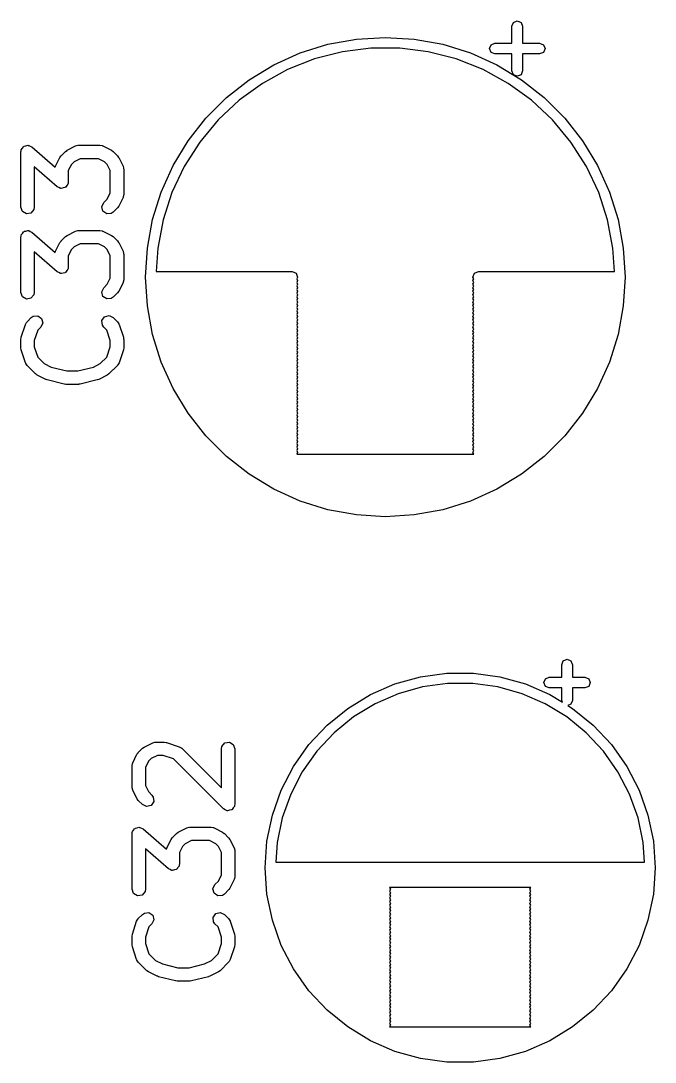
# Model space of a CAD drawing. Extents: x 44 to 148, y -85 to -25.
# Drawn here: x 66.64 to 73.73, y -84.07 to -72.43 of the extents above; entities that cross this region are included whole.
import ezdxf

# ---------------------------------------------------------------- set-up
doc = ezdxf.new("R2010")
doc.units = 0
doc.layers.add('BLACK', color=7, linetype='CONTINUOUS')

msp = doc.modelspace()

# ---------------------------------------------------------------- linework, layer by layer
at = {"layer": 'BLACK', "linetype": 'CONTINUOUS'}
for p, q in [((72.1286, -72.490225), (72.146174, -72.447799)), ((72.1286, -72.680225), (72.1286, -72.490225)), ((72.146174, -72.447799), (72.1886, -72.430225)), ((72.1886, -72.430225), (72.231026, -72.447799)), ((72.231026, -72.447799), (72.2486, -72.490225)), ((72.2486, -72.490225), (72.2486, -72.680225)), ((70.072234, -72.692876), (70.390562, -72.63454)), ((70.390562, -72.63454), (70.7136, -72.615)), ((70.7136, -72.615), (71.036638, -72.63454)), ((71.036638, -72.63454), (71.354966, -72.692876)), ((69.763259, -72.789156), (70.072234, -72.692876)), ((70.232955, -72.775372), (69.920952, -72.855481)), ((70.552538, -72.735), (70.232955, -72.775372)), ((70.874662, -72.735), (70.552538, -72.735)), ((71.194245, -72.775372), (70.874662, -72.735)), ((71.506248, -72.855481), (71.194245, -72.775372)), ((71.354966, -72.692876), (71.663941, -72.789156)), ((71.8786, -72.740225), (71.896174, -72.697799)), ((71.896174, -72.782651), (71.8786, -72.740225)), ((71.896174, -72.697799), (71.9386, -72.680225)), ((71.9386, -72.680225), (72.1286, -72.680225)), ((72.2486, -72.680225), (72.4386, -72.680225)), ((72.4386, -72.680225), (72.481026, -72.697799)), ((72.481026, -72.697799), (72.4986, -72.740225)), ((72.4986, -72.740225), (72.481026, -72.782651)), ((69.468142, -72.921978), (69.763259, -72.789156)), ((69.920952, -72.855481), (69.62145, -72.974063)), ((71.80575, -72.974063), (71.506248, -72.855481)), ((71.663941, -72.789156), (71.959058, -72.921978)), ((71.9386, -72.800225), (71.896174, -72.782651)), ((72.1286, -72.800225), (71.9386, -72.800225)), ((72.1286, -72.990225), (72.1286, -72.800225)), ((72.4386, -72.800225), (72.2486, -72.800225)), ((72.2486, -72.800225), (72.2486, -72.990225)), ((72.481026, -72.782651), (72.4386, -72.800225)), ((69.191186, -73.089403), (69.468142, -72.921978)), ((69.62145, -72.974063), (69.339171, -73.129247)), ((72.088029, -73.129247), (71.80575, -72.974063)), ((71.959058, -72.921978), (72.236014, -73.089403)), ((72.146174, -73.032651), (72.1286, -72.990225)), ((72.2486, -72.990225), (72.231026, -73.032651)), ((68.936431, -73.288991), (69.191186, -73.089403)), ((72.1886, -73.050225), (72.146174, -73.032651)), ((72.231026, -73.032651), (72.1886, -73.050225)), ((72.236014, -73.089403), (72.490769, -73.288991)), ((69.339171, -73.129247), (69.078568, -73.318586)), ((72.348632, -73.318586), (72.088029, -73.129247)), ((68.707591, -73.517831), (68.936431, -73.288991)), ((69.078568, -73.318586), (68.84375, -73.539094)), ((72.58345, -73.539094), (72.348632, -73.318586)), ((72.490769, -73.288991), (72.719609, -73.517831)), ((68.508003, -73.772586), (68.707591, -73.517831)), ((68.84375, -73.539094), (68.638421, -73.787294)), ((72.788779, -73.787294), (72.58345, -73.539094)), ((72.719609, -73.517831), (72.919197, -73.772586)), ((66.696431, -73.828231), (66.715571, -73.821711)), ((66.715571, -73.821711), (66.721149, -73.823873)), ((66.721149, -73.823873), (66.727043, -73.822834)), ((66.727043, -73.822834), (66.744555, -73.832945)), ((67.251906, -73.829613), (67.276872, -73.822187)), ((67.276872, -73.822187), (67.281233, -73.823228)), ((67.281233, -73.823228), (67.285447, -73.821695)), ((67.285447, -73.821695), (67.523542, -73.821695)), ((67.523542, -73.821695), (67.549194, -73.826218)), ((67.549194, -73.826218), (67.552629, -73.8291)), ((68.340578, -74.049542), (68.508003, -73.772586)), ((68.638421, -73.787294), (68.465819, -74.059272)), ((72.961381, -74.059272), (72.788779, -73.787294)), ((72.919197, -73.772586), (73.086622, -74.049542)), ((66.639019, -73.896695), (66.640977, -73.885586)), ((66.639019, -74.515742), (66.639019, -73.896695)), ((66.640444, -73.882145), (66.642053, -73.879486)), ((66.640977, -73.885586), (66.640444, -73.882145)), ((66.642053, -73.879486), (66.643542, -73.871043)), ((66.643542, -73.871043), (66.656538, -73.855554)), ((66.656538, -73.855554), (66.667009, -73.838256)), ((66.667009, -73.838256), (66.672673, -73.836326)), ((66.672673, -73.836326), (66.676519, -73.831743)), ((66.676519, -73.831743), (66.696431, -73.828231)), ((66.744555, -73.832945), (66.763407, -73.840252)), ((66.763407, -73.840252), (67.023396, -74.067742)), ((67.075508, -73.958392), (67.088866, -73.940381)), ((67.088866, -73.940381), (67.089557, -73.9389)), ((67.089557, -73.9389), (67.137176, -73.891281)), ((67.137176, -73.891281), (67.155542, -73.878421)), ((67.155542, -73.878421), (67.156668, -73.877232)), ((67.156668, -73.877232), (67.251906, -73.829613)), ((67.552629, -73.8291), (67.557083, -73.829613)), ((67.557083, -73.829613), (67.652321, -73.877232)), ((67.652321, -73.877232), (67.670329, -73.890588)), ((67.670329, -73.890588), (67.671812, -73.89128)), ((67.671812, -73.89128), (67.719432, -73.938899)), ((67.719432, -73.938899), (67.732294, -73.957267)), ((67.024494, -74.061519), (67.027376, -74.058083)), ((67.027376, -74.058083), (67.027889, -74.05363)), ((67.027889, -74.05363), (67.075508, -73.958392)), ((67.204229, -74.03636), (67.169971, -74.104876)), ((67.234636, -74.005953), (67.204229, -74.03636)), ((67.303152, -73.971695), (67.234636, -74.005953)), ((67.505837, -73.971695), (67.303152, -73.971695)), ((67.574353, -74.005953), (67.505837, -73.971695)), ((67.604761, -74.03636), (67.574353, -74.005953)), ((67.639019, -74.104876), (67.604761, -74.03636)), ((67.732294, -73.957267), (67.733482, -73.958392)), ((67.733482, -73.958392), (67.781101, -74.05363)), ((67.781101, -74.05363), (67.788527, -74.078596)), ((68.207756, -74.344659), (68.340578, -74.049542)), ((68.465819, -74.059272), (68.328666, -74.350738)), ((73.098534, -74.350738), (72.961381, -74.059272)), ((73.086622, -74.049542), (73.219444, -74.344659)), ((67.045583, -74.286471), (66.789019, -74.061977)), ((66.789019, -74.061977), (66.789019, -74.515742)), ((67.023396, -74.067742), (67.024494, -74.061519)), ((67.169971, -74.104876), (67.169971, -74.230028)), ((67.639019, -74.35518), (67.639019, -74.104876)), ((67.788527, -74.078596), (67.787485, -74.082957)), ((67.787485, -74.082957), (67.789019, -74.087171)), ((67.789019, -74.087171), (67.789019, -74.372885)), ((67.064434, -74.293777), (67.045583, -74.286471)), ((67.136316, -74.290396), (67.132471, -74.29498)), ((67.141981, -74.288467), (67.136316, -74.290396)), ((67.152451, -74.271168), (67.141981, -74.288467)), ((67.165448, -74.25568), (67.152451, -74.271168)), ((67.166936, -74.247236), (67.165448, -74.25568)), ((67.168546, -74.244578), (67.166936, -74.247236)), ((67.169971, -74.230028), (67.168012, -74.241136)), ((67.168012, -74.241136), (67.168546, -74.244578)), ((67.081947, -74.303889), (67.064434, -74.293777)), ((67.08784, -74.302849), (67.081947, -74.303889)), ((67.093419, -74.305012), (67.08784, -74.302849)), ((67.112558, -74.298491), (67.093419, -74.305012)), ((67.132471, -74.29498), (67.112558, -74.298491)), ((67.604761, -74.423695), (67.639019, -74.35518)), ((67.781101, -74.406426), (67.733482, -74.501664)), ((67.781613, -74.401972), (67.781101, -74.406426)), ((67.784496, -74.398537), (67.781613, -74.401972)), ((67.789019, -74.372885), (67.784496, -74.398537)), ((68.111476, -74.653634), (68.207756, -74.344659)), ((68.328666, -74.350738), (68.229124, -74.657095)), ((73.198076, -74.657095), (73.098534, -74.350738)), ((73.219444, -74.344659), (73.315724, -74.653634)), ((66.656566, -74.563951), (66.639019, -74.515742)), ((66.789019, -74.515742), (66.784496, -74.541394)), ((67.544066, -74.509205), (67.565748, -74.462708)), ((67.557343, -74.55876), (67.544066, -74.509205)), ((67.565748, -74.462708), (67.604761, -74.423695)), ((67.719432, -74.521157), (67.671812, -74.568776)), ((67.720122, -74.519675), (67.719432, -74.521157)), ((67.733482, -74.501664), (67.720122, -74.519675)), ((66.700995, -74.589603), (66.656566, -74.563951)), ((66.751519, -74.580694), (66.700995, -74.589603)), ((66.784496, -74.541394), (66.751519, -74.580694)), ((67.599368, -74.588186), (67.557343, -74.55876)), ((67.650475, -74.583716), (67.599368, -74.588186)), ((67.671812, -74.568776), (67.650475, -74.583716)), ((68.05314, -74.971962), (68.111476, -74.653634)), ((68.229124, -74.657095), (68.168764, -74.973512)), ((73.258436, -74.973512), (73.198076, -74.657095)), ((73.315724, -74.653634), (73.37406, -74.971962)), ((66.639019, -74.849076), (66.640977, -74.837967)), ((66.639019, -75.468123), (66.639019, -74.849076)), ((66.640444, -74.834526), (66.642053, -74.831867)), ((66.640977, -74.837967), (66.640444, -74.834526)), ((66.642053, -74.831867), (66.643542, -74.823424)), ((66.643542, -74.823424), (66.656538, -74.807935)), ((66.656538, -74.807935), (66.667009, -74.790637)), ((66.667009, -74.790637), (66.672673, -74.788707)), ((66.672673, -74.788707), (66.676519, -74.784124)), ((66.676519, -74.784124), (66.696431, -74.780612)), ((66.696431, -74.780612), (66.715571, -74.774092)), ((66.715571, -74.774092), (66.721149, -74.776254)), ((66.721149, -74.776254), (66.727043, -74.775215)), ((66.727043, -74.775215), (66.744555, -74.785326)), ((66.744555, -74.785326), (66.763407, -74.792633)), ((66.763407, -74.792633), (67.023396, -75.020123)), ((67.089557, -74.891281), (67.137176, -74.843662)), ((67.137176, -74.843662), (67.155542, -74.830802)), ((67.155542, -74.830802), (67.156668, -74.829613)), ((67.156668, -74.829613), (67.251906, -74.781994)), ((67.251906, -74.781994), (67.276872, -74.774568)), ((67.276872, -74.774568), (67.281233, -74.775609)), ((67.281233, -74.775609), (67.285447, -74.774076)), ((67.285447, -74.774076), (67.523542, -74.774076)), ((67.523542, -74.774076), (67.549194, -74.778599)), ((67.549194, -74.778599), (67.552629, -74.781481)), ((67.552629, -74.781481), (67.557083, -74.781994)), ((67.557083, -74.781994), (67.652321, -74.829613)), ((67.652321, -74.829613), (67.670329, -74.842969)), ((67.670329, -74.842969), (67.671812, -74.843661)), ((67.671812, -74.843661), (67.719432, -74.89128)), ((67.027889, -75.006011), (67.075508, -74.910773)), ((67.075508, -74.910773), (67.088866, -74.892762)), ((67.088866, -74.892762), (67.089557, -74.891281)), ((67.204229, -74.988741), (67.169971, -75.057257)), ((67.234636, -74.958334), (67.204229, -74.988741)), ((67.303152, -74.924076), (67.234636, -74.958334)), ((67.505837, -74.924076), (67.303152, -74.924076)), ((67.574353, -74.958334), (67.505837, -74.924076)), ((67.604761, -74.988741), (67.574353, -74.958334)), ((67.639019, -75.057257), (67.604761, -74.988741)), ((67.719432, -74.89128), (67.732294, -74.909648)), ((67.732294, -74.909648), (67.733482, -74.910773)), ((67.733482, -74.910773), (67.781101, -75.006011)), ((68.0336, -75.295), (68.05314, -74.971962)), ((68.168764, -74.973512), (68.152313, -75.235)), ((73.274887, -75.235), (73.258436, -74.973512)), ((73.37406, -74.971962), (73.3936, -75.295)), ((67.045583, -75.238852), (66.789019, -75.014358)), ((66.789019, -75.014358), (66.789019, -75.468123)), ((67.023396, -75.020123), (67.024494, -75.0139)), ((67.024494, -75.0139), (67.027376, -75.010464)), ((67.027376, -75.010464), (67.027889, -75.006011)), ((67.169971, -75.057257), (67.169971, -75.182409)), ((67.639019, -75.307561), (67.639019, -75.057257)), ((67.781101, -75.006011), (67.788527, -75.030977)), ((67.788527, -75.030977), (67.787485, -75.035338)), ((67.787485, -75.035338), (67.789019, -75.039552)), ((67.789019, -75.039552), (67.789019, -75.325266)), ((67.152451, -75.223549), (67.141981, -75.240848)), ((67.165448, -75.208061), (67.152451, -75.223549)), ((67.166936, -75.199617), (67.165448, -75.208061)), ((67.168546, -75.196959), (67.166936, -75.199617)), ((67.169971, -75.182409), (67.168012, -75.193517)), ((67.168012, -75.193517), (67.168546, -75.196959)), ((67.064434, -75.246158), (67.045583, -75.238852)), ((67.081947, -75.25627), (67.064434, -75.246158)), ((67.08784, -75.25523), (67.081947, -75.25627)), ((67.093419, -75.257393), (67.08784, -75.25523)), ((67.112558, -75.250872), (67.093419, -75.257393)), ((67.132471, -75.247361), (67.112558, -75.250872)), ((67.136316, -75.242777), (67.132471, -75.247361)), ((67.141981, -75.240848), (67.136316, -75.242777)), ((67.604761, -75.376076), (67.639019, -75.307561)), ((67.789019, -75.325266), (67.784496, -75.350918)), ((68.05314, -75.618038), (68.0336, -75.295)), ((68.152313, -75.235), (69.6736, -75.235)), ((69.6736, -75.235), (69.716026, -75.252574)), ((69.716026, -75.252574), (69.7336, -75.295)), ((69.7336, -75.295), (69.725315, -75.315)), ((69.725315, -75.315), (69.7336, -75.335)), ((69.7336, -75.335), (69.725315, -75.355)), ((71.6936, -75.295), (71.711174, -75.252574)), ((71.701884, -75.315), (71.6936, -75.295)), ((71.6936, -75.335), (71.701884, -75.315)), ((71.701884, -75.355), (71.6936, -75.335)), ((71.711174, -75.252574), (71.7536, -75.235)), ((71.7536, -75.235), (73.274887, -75.235)), ((73.3936, -75.295), (73.37406, -75.618038)), ((67.544066, -75.461586), (67.565748, -75.415089)), ((67.565748, -75.415089), (67.604761, -75.376076)), ((67.733482, -75.454045), (67.720122, -75.472056)), ((67.781101, -75.358807), (67.733482, -75.454045)), ((67.781613, -75.354353), (67.781101, -75.358807)), ((67.784496, -75.350918), (67.781613, -75.354353)), ((69.725315, -75.355), (69.7336, -75.375)), ((69.7336, -75.375), (69.725315, -75.395)), ((69.725315, -75.395), (69.7336, -75.415)), ((69.7336, -75.415), (69.725315, -75.435)), ((69.725315, -75.435), (69.7336, -75.455)), ((69.7336, -75.455), (69.725315, -75.475)), ((71.6936, -75.375), (71.701884, -75.355)), ((71.701884, -75.395), (71.6936, -75.375)), ((71.6936, -75.415), (71.701884, -75.395)), ((71.701884, -75.435), (71.6936, -75.415)), ((71.6936, -75.455), (71.701884, -75.435)), ((71.701884, -75.475), (71.6936, -75.455)), ((66.656566, -75.516332), (66.639019, -75.468123)), ((66.700995, -75.541984), (66.656566, -75.516332)), ((66.751519, -75.533075), (66.700995, -75.541984)), ((66.784496, -75.493775), (66.751519, -75.533075)), ((66.789019, -75.468123), (66.784496, -75.493775)), ((67.557343, -75.511141), (67.544066, -75.461586)), ((67.599368, -75.540567), (67.557343, -75.511141)), ((67.650475, -75.536097), (67.599368, -75.540567)), ((67.671812, -75.521157), (67.650475, -75.536097)), ((67.719432, -75.473538), (67.671812, -75.521157)), ((67.720122, -75.472056), (67.719432, -75.473538)), ((69.725315, -75.475), (69.7336, -75.495)), ((69.7336, -75.495), (69.725315, -75.515)), ((69.725315, -75.515), (69.7336, -75.535)), ((69.7336, -75.535), (69.725315, -75.555)), ((69.725315, -75.555), (69.7336, -75.575)), ((71.6936, -75.495), (71.701884, -75.475)), ((71.701884, -75.515), (71.6936, -75.495)), ((71.6936, -75.535), (71.701884, -75.515)), ((71.701884, -75.555), (71.6936, -75.535)), ((71.6936, -75.575), (71.701884, -75.555)), ((68.111476, -75.936366), (68.05314, -75.618038)), ((69.7336, -75.575), (69.725315, -75.595)), ((69.725315, -75.595), (69.7336, -75.615)), ((69.7336, -75.615), (69.725315, -75.635)), ((69.725315, -75.635), (69.7336, -75.655)), ((69.7336, -75.655), (69.725315, -75.675)), ((69.725315, -75.675), (69.7336, -75.695)), ((71.701884, -75.595), (71.6936, -75.575)), ((71.6936, -75.615), (71.701884, -75.595)), ((71.701884, -75.635), (71.6936, -75.615)), ((71.6936, -75.655), (71.701884, -75.635)), ((71.701884, -75.675), (71.6936, -75.655)), ((71.6936, -75.695), (71.701884, -75.675)), ((73.37406, -75.618038), (73.315724, -75.936366)), ((66.690487, -75.825359), (66.702889, -75.802454)), ((66.702889, -75.802454), (66.70671, -75.800106)), ((66.70671, -75.800106), (66.708605, -75.796043)), ((66.708605, -75.796043), (66.756224, -75.748424)), ((66.756224, -75.748424), (66.777561, -75.733484)), ((66.777561, -75.733484), (66.828668, -75.729013)), ((66.828668, -75.729013), (66.870694, -75.758439)), ((66.870694, -75.758439), (66.883971, -75.807994)), ((67.546335, -75.782046), (67.575761, -75.74002)), ((67.550807, -75.833154), (67.546335, -75.782046)), ((67.575761, -75.74002), (67.625316, -75.726743)), ((67.625316, -75.726743), (67.671812, -75.748423)), ((67.671812, -75.748423), (67.719432, -75.796042)), ((67.719432, -75.796042), (67.734373, -75.817379)), ((69.7336, -75.695), (69.725315, -75.715)), ((69.725315, -75.715), (69.7336, -75.735)), ((69.7336, -75.735), (69.725315, -75.755)), ((69.725315, -75.755), (69.7336, -75.775)), ((69.7336, -75.775), (69.725315, -75.795)), ((69.725315, -75.795), (69.7336, -75.815)), ((71.701884, -75.715), (71.6936, -75.695)), ((71.6936, -75.735), (71.701884, -75.715)), ((71.701884, -75.755), (71.6936, -75.735)), ((71.6936, -75.775), (71.701884, -75.755)), ((71.701884, -75.795), (71.6936, -75.775)), ((71.6936, -75.815), (71.701884, -75.795)), ((66.642868, -75.968216), (66.690487, -75.825359)), ((66.82719, -75.889589), (66.789019, -76.004103)), ((66.86229, -75.85449), (66.82719, -75.889589)), ((66.883971, -75.807994), (66.86229, -75.85449)), ((67.565748, -75.854491), (67.550807, -75.833154)), ((67.600848, -75.88959), (67.565748, -75.854491)), ((67.639019, -76.004103), (67.600848, -75.88959)), ((67.734373, -75.817379), (67.734763, -75.821847)), ((67.734763, -75.821847), (67.737551, -75.825359)), ((67.737551, -75.825359), (67.78517, -75.968215)), ((69.7336, -75.815), (69.725315, -75.835)), ((69.725315, -75.835), (69.7336, -75.855)), ((69.7336, -75.855), (69.725315, -75.875)), ((69.725315, -75.875), (69.7336, -75.895)), ((69.7336, -75.895), (69.725315, -75.915)), ((69.725315, -75.915), (69.7336, -75.935)), ((71.701884, -75.835), (71.6936, -75.815)), ((71.6936, -75.855), (71.701884, -75.835)), ((71.701884, -75.875), (71.6936, -75.855)), ((71.6936, -75.895), (71.701884, -75.875)), ((71.701884, -75.915), (71.6936, -75.895)), ((71.6936, -75.935), (71.701884, -75.915)), ((66.639019, -75.991933), (66.642912, -75.96985)), ((66.639019, -76.087171), (66.639019, -75.991933)), ((66.642912, -75.96985), (66.642868, -75.968216)), ((66.789019, -76.004103), (66.789019, -76.075)), ((67.639019, -76.075001), (67.639019, -76.004103)), ((67.78517, -75.968215), (67.788459, -75.990395)), ((67.788459, -75.990395), (67.789019, -75.991933)), ((67.789019, -75.991933), (67.789019, -76.087171)), ((68.207756, -76.245341), (68.111476, -75.936366)), ((69.7336, -75.975), (69.725108, -75.9955)), ((69.725108, -75.9955), (69.7336, -76.016)), ((69.7336, -75.935), (69.725315, -75.955)), ((69.725315, -75.955), (69.7336, -75.975)), ((69.7336, -76.016), (69.725315, -76.036)), ((69.725315, -76.036), (69.7336, -76.056)), ((71.701884, -75.955), (71.6936, -75.935)), ((71.6936, -75.975), (71.701884, -75.955)), ((71.702091, -75.9955), (71.6936, -75.975)), ((71.6936, -76.016), (71.702091, -75.9955)), ((71.701884, -76.036), (71.6936, -76.016)), ((71.6936, -76.056), (71.701884, -76.036)), ((73.315724, -75.936366), (73.219444, -76.245341)), ((66.639579, -76.088709), (66.639019, -76.087171)), ((66.642868, -76.110888), (66.639579, -76.088709)), ((66.690487, -76.253745), (66.642868, -76.110888)), ((66.789019, -76.075), (66.82719, -76.189514)), ((67.600848, -76.189513), (67.639019, -76.075001)), ((67.78517, -76.110889), (67.737551, -76.253745)), ((67.789019, -76.087171), (67.785125, -76.109253)), ((67.785125, -76.109253), (67.78517, -76.110889)), ((69.7336, -76.056), (69.725315, -76.076)), ((69.725315, -76.076), (69.7336, -76.096)), ((69.7336, -76.096), (69.725315, -76.116)), ((69.725315, -76.116), (69.7336, -76.136)), ((69.7336, -76.136), (69.725315, -76.156)), ((69.725315, -76.156), (69.7336, -76.176)), ((71.701884, -76.076), (71.6936, -76.056)), ((71.6936, -76.096), (71.701884, -76.076)), ((71.701884, -76.116), (71.6936, -76.096)), ((71.6936, -76.136), (71.701884, -76.116)), ((71.701884, -76.156), (71.6936, -76.136)), ((71.6936, -76.176), (71.701884, -76.156)), ((66.693274, -76.257257), (66.690487, -76.253745)), ((66.693665, -76.261724), (66.693274, -76.257257)), ((66.708605, -76.283061), (66.693665, -76.261724)), ((66.82719, -76.189514), (66.901303, -76.263627)), ((66.901303, -76.263627), (66.97829, -76.30212)), ((67.449747, -76.30212), (67.526734, -76.263626)), ((67.526734, -76.263626), (67.600848, -76.189513)), ((67.737551, -76.253745), (67.725148, -76.27665)), ((68.340578, -76.540458), (68.207756, -76.245341)), ((69.7336, -76.176), (69.725315, -76.196)), ((69.725315, -76.196), (69.7336, -76.216)), ((69.7336, -76.216), (69.725315, -76.236)), ((69.725315, -76.236), (69.7336, -76.256)), ((69.7336, -76.256), (69.725315, -76.276)), ((71.701884, -76.196), (71.6936, -76.176)), ((71.6936, -76.216), (71.701884, -76.196)), ((71.701884, -76.236), (71.6936, -76.216)), ((71.6936, -76.256), (71.701884, -76.236)), ((71.701884, -76.276), (71.6936, -76.256)), ((73.219444, -76.245341), (73.086622, -76.540458)), ((66.803843, -76.378299), (66.708605, -76.283061)), ((66.805324, -76.378989), (66.803843, -76.378299)), ((66.823335, -76.392348), (66.805324, -76.378989)), ((66.97829, -76.30212), (67.151824, -76.345504)), ((67.151824, -76.345504), (67.276213, -76.345504)), ((67.276213, -76.345504), (67.449747, -76.30212)), ((67.624194, -76.378299), (67.605825, -76.391161)), ((67.719433, -76.283061), (67.624194, -76.378299)), ((67.721328, -76.278996), (67.719433, -76.283061)), ((67.725148, -76.27665), (67.721328, -76.278996)), ((69.725315, -76.276), (69.7336, -76.296)), ((69.7336, -76.296), (69.725315, -76.316)), ((69.725315, -76.316), (69.7336, -76.336)), ((69.7336, -76.336), (69.725315, -76.356)), ((69.725315, -76.356), (69.7336, -76.376)), ((69.7336, -76.376), (69.725315, -76.396)), ((71.6936, -76.296), (71.701884, -76.276)), ((71.701884, -76.316), (71.6936, -76.296)), ((71.6936, -76.336), (71.701884, -76.316)), ((71.701884, -76.356), (71.6936, -76.336)), ((71.6936, -76.376), (71.701884, -76.356)), ((71.701884, -76.396), (71.6936, -76.376)), ((66.918573, -76.439967), (66.823335, -76.392348)), ((66.922101, -76.440373), (66.918573, -76.439967)), ((66.933924, -76.445646), (66.922101, -76.440373)), ((67.1244, -76.493265), (66.933924, -76.445646)), ((67.127848, -76.492904), (67.1244, -76.493265)), ((67.14259, -76.495504), (67.127848, -76.492904)), ((67.285447, -76.495504), (67.14259, -76.495504)), ((67.288704, -76.494318), (67.285447, -76.495504)), ((67.303637, -76.493265), (67.288704, -76.494318)), ((67.494113, -76.445646), (67.303637, -76.493265)), ((67.497057, -76.443657), (67.494113, -76.445646)), ((67.509464, -76.439967), (67.497057, -76.443657)), ((67.604702, -76.392348), (67.509464, -76.439967)), ((67.605825, -76.391161), (67.604702, -76.392348)), ((69.725315, -76.396), (69.7336, -76.416)), ((69.7336, -76.416), (69.725315, -76.436)), ((69.725315, -76.436), (69.7336, -76.456)), ((69.7336, -76.456), (69.725315, -76.476)), ((69.725315, -76.476), (69.7336, -76.496)), ((69.7336, -76.496), (69.725315, -76.516)), ((71.6936, -76.416), (71.701884, -76.396)), ((71.701884, -76.436), (71.6936, -76.416)), ((71.6936, -76.456), (71.701884, -76.436)), ((71.701884, -76.476), (71.6936, -76.456)), ((71.6936, -76.496), (71.701884, -76.476)), ((71.701884, -76.516), (71.6936, -76.496)), ((68.508003, -76.817414), (68.340578, -76.540458)), ((69.725315, -76.516), (69.7336, -76.536)), ((69.7336, -76.536), (69.725315, -76.556)), ((69.725315, -76.556), (69.7336, -76.576)), ((69.7336, -76.576), (69.725315, -76.596)), ((69.725315, -76.596), (69.7336, -76.616)), ((69.7336, -76.616), (69.725315, -76.636)), ((71.6936, -76.536), (71.701884, -76.516)), ((71.701884, -76.556), (71.6936, -76.536)), ((71.6936, -76.576), (71.701884, -76.556)), ((71.701884, -76.596), (71.6936, -76.576)), ((71.6936, -76.616), (71.701884, -76.596)), ((71.701884, -76.636), (71.6936, -76.616)), ((73.086622, -76.540458), (72.919197, -76.817414)), ((69.725315, -76.636), (69.7336, -76.656)), ((69.7336, -76.656), (69.725315, -76.676)), ((69.725315, -76.676), (69.7336, -76.696)), ((69.7336, -76.696), (69.725315, -76.716)), ((69.725315, -76.716), (69.7336, -76.736)), ((69.7336, -76.736), (69.725315, -76.756)), ((71.6936, -76.656), (71.701884, -76.636)), ((71.701884, -76.676), (71.6936, -76.656)), ((71.6936, -76.696), (71.701884, -76.676)), ((71.701884, -76.716), (71.6936, -76.696)), ((71.6936, -76.736), (71.701884, -76.716)), ((71.701884, -76.756), (71.6936, -76.736)), ((68.707591, -77.072169), (68.508003, -76.817414)), ((69.725315, -76.756), (69.7336, -76.776)), ((69.7336, -76.776), (69.725315, -76.796)), ((69.725315, -76.796), (69.7336, -76.816)), ((69.7336, -76.816), (69.725315, -76.836)), ((69.725315, -76.836), (69.7336, -76.856)), ((71.6936, -76.776), (71.701884, -76.756)), ((71.701884, -76.796), (71.6936, -76.776)), ((71.6936, -76.816), (71.701884, -76.796)), ((71.701884, -76.836), (71.6936, -76.816)), ((71.6936, -76.856), (71.701884, -76.836)), ((72.919197, -76.817414), (72.719609, -77.072169)), ((69.7336, -76.856), (69.725315, -76.876)), ((69.725315, -76.876), (69.7336, -76.896)), ((69.7336, -76.896), (69.725315, -76.916)), ((69.725315, -76.916), (69.7336, -76.936)), ((69.7336, -76.936), (69.725315, -76.956)), ((69.725315, -76.956), (69.7336, -76.976)), ((71.701884, -76.876), (71.6936, -76.856)), ((71.6936, -76.896), (71.701884, -76.876)), ((71.701884, -76.916), (71.6936, -76.896)), ((71.6936, -76.936), (71.701884, -76.916)), ((71.701884, -76.956), (71.6936, -76.936)), ((71.6936, -76.976), (71.701884, -76.956)), ((68.936431, -77.301009), (68.707591, -77.072169)), ((69.7336, -76.976), (69.725315, -76.996)), ((69.725315, -76.996), (69.7336, -77.016)), ((69.7336, -77.016), (69.725315, -77.036)), ((69.725315, -77.036), (69.7336, -77.056)), ((69.7336, -77.056), (69.725315, -77.076)), ((69.725315, -77.076), (69.7336, -77.096)), ((71.701884, -76.996), (71.6936, -76.976)), ((71.6936, -77.016), (71.701884, -76.996)), ((71.701884, -77.036), (71.6936, -77.016)), ((71.6936, -77.056), (71.701884, -77.036)), ((71.701884, -77.076), (71.6936, -77.056)), ((71.6936, -77.096), (71.701884, -77.076)), ((72.719609, -77.072169), (72.490769, -77.301009)), ((69.7336, -77.096), (69.725315, -77.116)), ((69.725315, -77.116), (69.7336, -77.136)), ((69.7336, -77.136), (69.725315, -77.156)), ((69.725315, -77.156), (69.7336, -77.176)), ((69.7336, -77.176), (69.725315, -77.196)), ((69.725315, -77.196), (69.7336, -77.216)), ((71.701884, -77.116), (71.6936, -77.096)), ((71.6936, -77.136), (71.701884, -77.116)), ((71.701884, -77.156), (71.6936, -77.136)), ((71.6936, -77.176), (71.701884, -77.156)), ((71.701884, -77.196), (71.6936, -77.176)), ((71.6936, -77.216), (71.701884, -77.196)), ((69.191186, -77.500597), (68.936431, -77.301009)), ((69.7336, -77.216), (69.725315, -77.236)), ((69.725315, -77.236), (69.7336, -77.256)), ((69.7336, -77.256), (69.725315, -77.276)), ((69.725315, -77.276), (71.701884, -77.276)), ((71.701884, -77.236), (71.6936, -77.216)), ((71.6936, -77.256), (71.701884, -77.236)), ((71.701884, -77.276), (71.6936, -77.256)), ((72.490769, -77.301009), (72.236014, -77.500597)), ((69.468142, -77.668022), (69.191186, -77.500597)), ((72.236014, -77.500597), (71.959058, -77.668022)), ((69.763259, -77.800844), (69.468142, -77.668022)), ((71.959058, -77.668022), (71.663941, -77.800844)), ((70.072234, -77.897124), (69.763259, -77.800844)), ((70.390562, -77.95546), (70.072234, -77.897124)), ((71.354966, -77.897124), (71.036638, -77.95546)), ((71.663941, -77.800844), (71.354966, -77.897124)), ((70.7136, -77.975), (70.390562, -77.95546)), ((71.036638, -77.95546), (70.7136, -77.975)), ((72.685, -79.630199), (72.702574, -79.587773)), ((72.685, -79.770199), (72.685, -79.630199)), ((72.702574, -79.587773), (72.745, -79.570199)), ((72.745, -79.570199), (72.787426, -79.587773)), ((72.787426, -79.587773), (72.805, -79.630199)), ((72.805, -79.630199), (72.805, -79.770199)), ((70.819962, -79.845871), (71.106466, -79.765597)), ((71.106466, -79.765597), (71.401232, -79.725082)), ((71.401232, -79.725082), (71.698768, -79.725082)), ((71.698768, -79.725082), (71.993534, -79.765597)), ((71.993534, -79.765597), (72.280038, -79.845871)), ((70.547058, -79.96441), (70.819962, -79.845871)), ((71.129901, -79.878373), (70.858536, -79.954406)), ((71.409092, -79.84), (71.129901, -79.878373)), ((71.690908, -79.84), (71.409092, -79.84)), ((71.970099, -79.878373), (71.690908, -79.84)), ((72.241464, -79.954406), (71.970099, -79.878373)), ((72.280038, -79.845871), (72.552942, -79.96441)), ((72.485, -79.830199), (72.502574, -79.787773)), ((72.502574, -79.872625), (72.485, -79.830199)), ((72.502574, -79.787773), (72.545, -79.770199)), ((72.545, -79.890199), (72.502574, -79.872625)), ((72.545, -79.770199), (72.685, -79.770199)), ((72.805, -79.770199), (72.945, -79.770199)), ((72.945, -79.770199), (72.987426, -79.787773)), ((72.987426, -79.872625), (72.945, -79.890199)), ((72.987426, -79.787773), (73.005, -79.830199)), ((73.005, -79.830199), (72.987426, -79.872625)), ((70.292837, -80.119006), (70.547058, -79.96441)), ((70.858536, -79.954406), (70.600051, -80.066682)), ((72.499949, -80.066682), (72.241464, -79.954406)), ((72.685, -79.890199), (72.545, -79.890199)), ((72.552942, -79.96441), (72.693038, -80.049604)), ((72.685, -80.030199), (72.685, -79.890199)), ((72.945, -79.890199), (72.805, -79.890199)), ((72.805, -79.890199), (72.805, -80.030199)), ((70.600051, -80.066682), (70.359262, -80.213109)), ((72.740738, -80.213109), (72.499949, -80.066682)), ((72.693038, -80.049604), (72.685, -80.030199)), ((72.787426, -80.072625), (72.753798, -80.086554)), ((72.753798, -80.086554), (72.807163, -80.119006)), ((72.805, -80.030199), (72.787426, -80.072625)), ((70.062034, -80.306778), (70.292837, -80.119006)), ((70.359262, -80.213109), (70.140655, -80.39096)), ((72.959345, -80.39096), (72.740738, -80.213109)), ((72.807163, -80.119006), (73.037966, -80.306778)), ((69.858949, -80.524228), (70.062034, -80.306778)), ((73.037966, -80.306778), (73.241051, -80.524228)), ((70.140655, -80.39096), (69.9483, -80.596921)), ((73.1517, -80.596921), (72.959345, -80.39096)), ((67.951405, -80.61261), (67.999024, -80.564991)), ((67.999024, -80.564991), (68.01739, -80.552131)), ((68.01739, -80.552131), (68.018516, -80.550942)), ((68.018516, -80.550942), (68.113754, -80.503323)), ((68.113754, -80.503323), (68.13872, -80.495897)), ((68.13872, -80.495897), (68.143081, -80.496938)), ((68.143081, -80.496938), (68.147295, -80.495405)), ((68.147295, -80.495405), (68.242533, -80.495405)), ((68.242533, -80.495405), (68.264615, -80.499298)), ((68.264615, -80.499298), (68.26625, -80.499254)), ((68.26625, -80.499254), (68.409107, -80.546873)), ((68.409107, -80.546873), (68.432012, -80.559275)), ((68.432012, -80.559275), (68.434359, -80.563096)), ((68.434359, -80.563096), (68.438423, -80.564991)), ((68.438423, -80.564991), (68.881819, -81.008386)), ((68.881819, -80.570405), (68.886342, -80.544753)), ((68.881819, -81.008386), (68.881819, -80.570405)), ((68.886342, -80.544753), (68.919319, -80.505453)), ((68.919319, -80.505453), (68.969843, -80.496544)), ((68.969843, -80.496544), (69.014272, -80.522196)), ((69.014272, -80.522196), (69.031819, -80.570405)), ((69.031819, -80.570405), (69.031819, -81.189452)), ((69.687366, -80.767307), (69.858949, -80.524228)), ((73.241051, -80.524228), (73.412634, -80.767307)), ((67.889737, -80.72734), (67.937356, -80.632102)), ((67.937356, -80.632102), (67.950714, -80.614091)), ((67.950714, -80.614091), (67.951405, -80.61261)), ((68.096484, -80.679663), (68.066077, -80.71007)), ((68.165, -80.645405), (68.096484, -80.679663)), ((68.230363, -80.645405), (68.165, -80.645405)), ((68.344876, -80.683576), (68.230363, -80.645405)), ((68.903786, -81.242485), (68.344876, -80.683576)), ((69.9483, -80.596921), (69.785783, -80.827156)), ((73.314217, -80.827156), (73.1517, -80.596921)), ((67.881819, -80.760881), (67.886342, -80.735229)), ((67.881819, -80.998976), (67.881819, -80.760881)), ((67.886342, -80.735229), (67.889224, -80.731793)), ((67.889224, -80.731793), (67.889737, -80.72734)), ((68.066077, -80.71007), (68.031819, -80.778586)), ((68.031819, -80.778586), (68.031819, -80.981271)), ((69.550479, -81.031486), (69.687366, -80.767307)), ((73.412634, -80.767307), (73.549521, -81.031486)), ((69.785783, -80.827156), (69.656129, -81.077376)), ((73.443871, -81.077376), (73.314217, -80.827156)), ((67.883352, -81.003189), (67.881819, -80.998976)), ((67.882311, -81.00755), (67.883352, -81.003189)), ((67.889737, -81.032517), (67.882311, -81.00755)), ((67.937356, -81.127755), (67.889737, -81.032517)), ((68.031819, -80.981271), (68.066077, -81.049787)), ((69.45084, -81.311843), (69.550479, -81.031486)), ((73.549521, -81.031486), (73.64916, -81.311843)), ((67.938545, -81.12888), (67.937356, -81.127755)), ((67.951405, -81.147247), (67.938545, -81.12888)), ((67.999024, -81.194866), (67.951405, -81.147247)), ((68.066077, -81.049787), (68.10509, -81.0888)), ((68.124501, -81.161244), (68.095075, -81.20327)), ((68.10509, -81.0888), (68.12003, -81.110137)), ((68.12003, -81.110137), (68.124501, -81.161244)), ((69.656129, -81.077376), (69.561755, -81.34292)), ((73.538245, -81.34292), (73.443871, -81.077376)), ((68.04552, -81.216547), (67.999024, -81.194866)), ((68.095075, -81.20327), (68.04552, -81.216547)), ((68.924239, -81.252022), (68.903786, -81.242485)), ((68.943795, -81.263313), (68.924239, -81.252022)), ((68.947175, -81.262716), (68.943795, -81.263313)), ((68.950283, -81.264166), (68.947175, -81.262716)), ((68.972085, -81.258324), (68.950283, -81.264166)), ((68.994319, -81.254404), (68.972085, -81.258324)), ((68.996523, -81.251776), (68.994319, -81.254404)), ((68.999837, -81.250889), (68.996523, -81.251776)), ((69.012785, -81.232397), (68.999837, -81.250889)), ((69.027296, -81.215104), (69.012785, -81.232397)), ((69.028104, -81.210519), (69.027296, -81.215104)), ((69.029264, -81.208863), (69.028104, -81.210519)), ((69.031819, -81.189452), (69.028976, -81.205574)), ((69.028976, -81.205574), (69.029264, -81.208863)), ((69.390305, -81.603157), (69.45084, -81.311843)), ((69.561755, -81.34292), (69.504418, -81.618841)), ((73.595582, -81.618841), (73.538245, -81.34292)), ((73.64916, -81.311843), (73.709695, -81.603157)), ((67.881819, -81.522786), (67.883777, -81.511677)), ((67.883244, -81.508236), (67.884853, -81.505577)), ((67.883777, -81.511677), (67.883244, -81.508236)), ((67.884853, -81.505577), (67.886342, -81.497134)), ((67.886342, -81.497134), (67.899338, -81.481645)), ((67.899338, -81.481645), (67.909809, -81.464347)), ((67.909809, -81.464347), (67.915473, -81.462417)), ((67.915473, -81.462417), (67.919319, -81.457834)), ((67.919319, -81.457834), (67.939231, -81.454322)), ((67.939231, -81.454322), (67.958371, -81.447802)), ((67.958371, -81.447802), (67.963949, -81.449964)), ((67.963949, -81.449964), (67.969843, -81.448925)), ((67.969843, -81.448925), (67.987355, -81.459036)), ((67.987355, -81.459036), (68.006207, -81.466343)), ((68.006207, -81.466343), (68.266196, -81.693833)), ((68.379976, -81.517372), (68.398342, -81.504512)), ((68.398342, -81.504512), (68.399468, -81.503323)), ((68.399468, -81.503323), (68.494706, -81.455704)), ((68.494706, -81.455704), (68.519672, -81.448278)), ((68.519672, -81.448278), (68.524033, -81.449319)), ((68.524033, -81.449319), (68.528247, -81.447786)), ((68.528247, -81.447786), (68.766342, -81.447786)), ((68.766342, -81.447786), (68.791994, -81.452309)), ((68.791994, -81.452309), (68.795429, -81.455191)), ((68.795429, -81.455191), (68.799883, -81.455704)), ((68.799883, -81.455704), (68.895121, -81.503323)), ((68.895121, -81.503323), (68.913129, -81.516679)), ((67.881819, -82.141833), (67.881819, -81.522786)), ((68.270689, -81.679721), (68.318308, -81.584483)), ((68.318308, -81.584483), (68.331666, -81.566472)), ((68.331666, -81.566472), (68.332357, -81.564991)), ((68.332357, -81.564991), (68.379976, -81.517372)), ((68.545952, -81.597786), (68.477436, -81.632044)), ((68.748637, -81.597786), (68.545952, -81.597786)), ((68.817153, -81.632044), (68.748637, -81.597786)), ((68.913129, -81.516679), (68.914612, -81.517371)), ((68.914612, -81.517371), (68.962232, -81.56499)), ((68.962232, -81.56499), (68.975094, -81.583358)), ((68.975094, -81.583358), (68.976282, -81.584483)), ((68.976282, -81.584483), (69.023901, -81.679721)), ((69.37, -81.9), (69.390305, -81.603157)), ((69.504418, -81.618841), (69.48929, -81.84)), ((73.61071, -81.84), (73.595582, -81.618841)), ((73.709695, -81.603157), (73.73, -81.9)), ((68.288383, -81.912562), (68.031819, -81.688068)), ((68.031819, -81.688068), (68.031819, -82.141833)), ((68.266196, -81.693833), (68.267294, -81.68761)), ((68.267294, -81.68761), (68.270176, -81.684174)), ((68.270176, -81.684174), (68.270689, -81.679721)), ((68.447029, -81.662451), (68.412771, -81.730967)), ((68.412771, -81.730967), (68.412771, -81.856119)), ((68.477436, -81.632044), (68.447029, -81.662451)), ((68.847561, -81.662451), (68.817153, -81.632044)), ((68.881819, -81.730967), (68.847561, -81.662451)), ((68.881819, -81.981271), (68.881819, -81.730967)), ((69.023901, -81.679721), (69.031327, -81.704687)), ((69.031327, -81.704687), (69.030285, -81.709048)), ((69.030285, -81.709048), (69.031819, -81.713262)), ((69.031819, -81.713262), (69.031819, -81.998976)), ((68.412771, -81.856119), (68.410812, -81.867227)), ((69.48929, -81.84), (73.61071, -81.84)), ((68.307234, -81.919868), (68.288383, -81.912562)), ((68.324747, -81.92998), (68.307234, -81.919868)), ((68.33064, -81.92894), (68.324747, -81.92998)), ((68.336219, -81.931103), (68.33064, -81.92894)), ((68.355358, -81.924582), (68.336219, -81.931103)), ((68.375271, -81.921071), (68.355358, -81.924582)), ((68.379116, -81.916487), (68.375271, -81.921071)), ((68.384781, -81.914558), (68.379116, -81.916487)), ((68.395251, -81.897259), (68.384781, -81.914558)), ((68.408248, -81.881771), (68.395251, -81.897259)), ((68.409736, -81.873327), (68.408248, -81.881771)), ((68.411346, -81.870669), (68.409736, -81.873327)), ((68.410812, -81.867227), (68.411346, -81.870669)), ((69.390305, -82.196843), (69.37, -81.9)), ((73.73, -81.9), (73.709695, -82.196843)), ((68.786866, -82.135296), (68.808548, -82.088799)), ((68.808548, -82.088799), (68.847561, -82.049786)), ((68.847561, -82.049786), (68.881819, -81.981271)), ((69.023901, -82.032517), (68.976282, -82.127755)), ((69.024413, -82.028063), (69.023901, -82.032517)), ((69.027296, -82.024628), (69.024413, -82.028063)), ((69.031819, -81.998976), (69.027296, -82.024628)), ((67.899366, -82.190042), (67.881819, -82.141833)), ((67.943795, -82.215694), (67.899366, -82.190042)), ((67.994319, -82.206785), (67.943795, -82.215694)), ((68.027296, -82.167485), (67.994319, -82.206785)), ((68.031819, -82.141833), (68.027296, -82.167485)), ((68.800143, -82.184851), (68.786866, -82.135296)), ((68.842168, -82.214277), (68.800143, -82.184851)), ((68.893275, -82.209807), (68.842168, -82.214277)), ((68.914612, -82.194867), (68.893275, -82.209807)), ((68.962232, -82.147248), (68.914612, -82.194867)), ((68.962922, -82.145766), (68.962232, -82.147248)), ((68.976282, -82.127755), (68.962922, -82.145766)), ((69.45084, -82.488157), (69.390305, -82.196843)), ((70.761715, -82.12), (70.77, -82.14)), ((72.338285, -82.12), (70.761715, -82.12)), ((70.77, -82.14), (70.761715, -82.16)), ((70.761715, -82.16), (70.77, -82.18)), ((70.77, -82.18), (70.761715, -82.2)), ((70.761715, -82.2), (70.77, -82.22)), ((72.33, -82.14), (72.338285, -82.12)), ((72.338284, -82.16), (72.33, -82.14)), ((72.33, -82.18), (72.338284, -82.16)), ((72.338284, -82.2), (72.33, -82.18)), ((72.33, -82.22), (72.338284, -82.2)), ((73.709695, -82.196843), (73.64916, -82.488157)), ((70.77, -82.22), (70.761715, -82.24)), ((70.761715, -82.24), (70.77, -82.26)), ((70.77, -82.26), (70.761715, -82.28)), ((70.761715, -82.28), (70.77, -82.3)), ((70.77, -82.3), (70.761715, -82.32)), ((70.761715, -82.32), (70.77, -82.34)), ((72.338284, -82.24), (72.33, -82.22)), ((72.33, -82.26), (72.338284, -82.24)), ((72.338284, -82.28), (72.33, -82.26)), ((72.33, -82.3), (72.338284, -82.28)), ((72.338284, -82.32), (72.33, -82.3)), ((72.33, -82.34), (72.338284, -82.32)), ((67.951405, -82.469753), (67.999024, -82.422134)), ((67.999024, -82.422134), (68.020361, -82.407194)), ((68.020361, -82.407194), (68.071468, -82.402723)), ((68.071468, -82.402723), (68.113494, -82.432149)), ((68.113494, -82.432149), (68.126771, -82.481704)), ((68.789135, -82.455756), (68.818561, -82.41373)), ((68.818561, -82.41373), (68.868116, -82.400453)), ((68.868116, -82.400453), (68.914612, -82.422133)), ((68.914612, -82.422133), (68.962232, -82.469752)), ((70.77, -82.34), (70.761715, -82.36)), ((70.761715, -82.36), (70.77, -82.38)), ((70.77, -82.38), (70.761715, -82.4)), ((70.761715, -82.4), (70.77, -82.42)), ((70.77, -82.42), (70.761715, -82.44)), ((70.761715, -82.44), (70.77, -82.46)), ((72.338284, -82.36), (72.33, -82.34)), ((72.33, -82.38), (72.338284, -82.36)), ((72.338284, -82.4), (72.33, -82.38)), ((72.33, -82.42), (72.338284, -82.4)), ((72.338284, -82.44), (72.33, -82.42)), ((72.33, -82.46), (72.338284, -82.44)), ((67.885668, -82.641926), (67.933287, -82.499069)), ((67.933287, -82.499069), (67.945689, -82.476164)), ((67.945689, -82.476164), (67.94951, -82.473816)), ((67.94951, -82.473816), (67.951405, -82.469753)), ((68.10509, -82.5282), (68.06999, -82.563299)), ((68.126771, -82.481704), (68.10509, -82.5282)), ((68.793607, -82.506864), (68.789135, -82.455756)), ((68.808548, -82.528201), (68.793607, -82.506864)), ((68.843648, -82.5633), (68.808548, -82.528201)), ((68.962232, -82.469752), (68.977173, -82.491089)), ((68.977173, -82.491089), (68.977563, -82.495557)), ((68.977563, -82.495557), (68.980351, -82.499069)), ((68.980351, -82.499069), (69.02797, -82.641925)), ((69.550479, -82.768514), (69.45084, -82.488157)), ((70.77, -82.46), (70.761715, -82.48)), ((70.761715, -82.48), (70.77, -82.5)), ((70.77, -82.5), (70.761715, -82.52)), ((70.761715, -82.52), (70.77, -82.54)), ((70.77, -82.54), (70.761715, -82.56)), ((70.761715, -82.56), (70.77, -82.58)), ((72.338284, -82.48), (72.33, -82.46)), ((72.33, -82.5), (72.338284, -82.48)), ((72.338284, -82.52), (72.33, -82.5)), ((72.33, -82.54), (72.338284, -82.52)), ((72.338284, -82.56), (72.33, -82.54)), ((72.33, -82.58), (72.338284, -82.56)), ((73.64916, -82.488157), (73.549521, -82.768514)), ((67.881819, -82.665643), (67.885712, -82.64356)), ((67.881819, -82.760881), (67.881819, -82.665643)), ((67.885712, -82.64356), (67.885668, -82.641926)), ((68.06999, -82.563299), (68.031819, -82.677813)), ((68.881819, -82.677813), (68.843648, -82.5633)), ((69.02797, -82.641925), (69.031259, -82.664105)), ((69.031259, -82.664105), (69.031819, -82.665643)), ((69.031819, -82.665643), (69.031819, -82.760881)), ((70.77, -82.58), (70.761508, -82.6005)), ((70.761508, -82.6005), (70.77, -82.621)), ((70.77, -82.621), (70.761715, -82.641)), ((70.761715, -82.641), (70.77, -82.661)), ((70.77, -82.661), (70.761715, -82.681)), ((72.338491, -82.6005), (72.33, -82.58)), ((72.33, -82.621), (72.338491, -82.6005)), ((72.338284, -82.641), (72.33, -82.621)), ((72.33, -82.661), (72.338284, -82.641)), ((72.338284, -82.681), (72.33, -82.661)), ((67.882379, -82.762419), (67.881819, -82.760881)), ((67.885668, -82.784598), (67.882379, -82.762419)), ((67.933287, -82.927455), (67.885668, -82.784598)), ((68.031819, -82.677813), (68.031819, -82.74871)), ((68.031819, -82.74871), (68.06999, -82.863224)), ((68.843648, -82.863223), (68.881819, -82.748711)), ((68.881819, -82.748711), (68.881819, -82.677813)), ((69.02797, -82.784599), (68.980351, -82.927455)), ((69.031819, -82.760881), (69.027925, -82.782963)), ((69.027925, -82.782963), (69.02797, -82.784599)), ((69.687366, -83.032693), (69.550479, -82.768514)), ((70.761715, -82.681), (70.77, -82.701)), ((70.77, -82.701), (70.761715, -82.721)), ((70.761715, -82.721), (70.77, -82.741)), ((70.77, -82.741), (70.761715, -82.761)), ((70.761715, -82.761), (70.77, -82.781)), ((70.77, -82.781), (70.761715, -82.801)), ((72.33, -82.701), (72.338284, -82.681)), ((72.338284, -82.721), (72.33, -82.701)), ((72.33, -82.741), (72.338284, -82.721)), ((72.338284, -82.761), (72.33, -82.741)), ((72.33, -82.781), (72.338284, -82.761)), ((72.338284, -82.801), (72.33, -82.781)), ((73.549521, -82.768514), (73.412634, -83.032693)), ((68.06999, -82.863224), (68.144103, -82.937337)), ((68.769534, -82.937336), (68.843648, -82.863223)), ((70.761715, -82.801), (70.77, -82.821)), ((70.77, -82.821), (70.761715, -82.841)), ((70.761715, -82.841), (70.77, -82.861)), ((70.77, -82.861), (70.761715, -82.881)), ((70.761715, -82.881), (70.77, -82.901)), ((70.77, -82.901), (70.761715, -82.921)), ((72.33, -82.821), (72.338284, -82.801)), ((72.338284, -82.841), (72.33, -82.821)), ((72.33, -82.861), (72.338284, -82.841)), ((72.338284, -82.881), (72.33, -82.861)), ((72.33, -82.901), (72.338284, -82.881)), ((72.338284, -82.921), (72.33, -82.901)), ((67.936074, -82.930967), (67.933287, -82.927455)), ((67.936465, -82.935434), (67.936074, -82.930967)), ((67.951405, -82.956771), (67.936465, -82.935434)), ((68.046643, -83.052009), (67.951405, -82.956771)), ((68.144103, -82.937337), (68.22109, -82.97583)), ((68.22109, -82.97583), (68.394624, -83.019214)), ((68.394624, -83.019214), (68.519013, -83.019214)), ((68.519013, -83.019214), (68.692547, -82.97583)), ((68.692547, -82.97583), (68.769534, -82.937336)), ((68.962233, -82.956771), (68.866994, -83.052009)), ((68.964128, -82.952706), (68.962233, -82.956771)), ((68.967948, -82.95036), (68.964128, -82.952706)), ((68.980351, -82.927455), (68.967948, -82.95036)), ((70.761715, -82.921), (70.77, -82.941)), ((70.77, -82.941), (70.761715, -82.961)), ((70.761715, -82.961), (70.77, -82.981)), ((70.77, -82.981), (70.761715, -83.001)), ((70.761715, -83.001), (70.77, -83.021)), ((70.77, -83.021), (70.761715, -83.041)), ((72.33, -82.941), (72.338284, -82.921)), ((72.338284, -82.961), (72.33, -82.941)), ((72.33, -82.981), (72.338284, -82.961)), ((72.338284, -83.001), (72.33, -82.981)), ((72.33, -83.021), (72.338284, -83.001)), ((72.338284, -83.041), (72.33, -83.021)), ((68.048124, -83.052699), (68.046643, -83.052009)), ((68.066135, -83.066058), (68.048124, -83.052699)), ((68.161373, -83.113677), (68.066135, -83.066058)), ((68.164901, -83.114083), (68.161373, -83.113677)), ((68.176724, -83.119356), (68.164901, -83.114083)), ((68.3672, -83.166975), (68.176724, -83.119356)), ((68.736913, -83.119356), (68.546437, -83.166975)), ((68.739857, -83.117367), (68.736913, -83.119356)), ((68.752264, -83.113677), (68.739857, -83.117367)), ((68.847502, -83.066058), (68.752264, -83.113677)), ((68.848625, -83.064871), (68.847502, -83.066058)), ((68.866994, -83.052009), (68.848625, -83.064871)), ((69.858949, -83.275772), (69.687366, -83.032693)), ((70.761715, -83.041), (70.77, -83.061)), ((70.77, -83.061), (70.761715, -83.081)), ((70.761715, -83.081), (70.77, -83.101)), ((70.77, -83.101), (70.761715, -83.121)), ((70.761715, -83.121), (70.77, -83.141)), ((70.77, -83.141), (70.761715, -83.161)), ((72.33, -83.061), (72.338284, -83.041)), ((72.338284, -83.081), (72.33, -83.061)), ((72.33, -83.101), (72.338284, -83.081)), ((72.338284, -83.121), (72.33, -83.101)), ((72.33, -83.141), (72.338284, -83.121)), ((72.338284, -83.161), (72.33, -83.141)), ((73.412634, -83.032693), (73.241051, -83.275772)), ((68.370648, -83.166614), (68.3672, -83.166975)), ((68.38539, -83.169214), (68.370648, -83.166614)), ((68.528247, -83.169214), (68.38539, -83.169214)), ((68.531504, -83.168028), (68.528247, -83.169214)), ((68.546437, -83.166975), (68.531504, -83.168028)), ((70.761715, -83.161), (70.77, -83.181)), ((70.77, -83.181), (70.761715, -83.201)), ((70.761715, -83.201), (70.77, -83.221)), ((70.77, -83.221), (70.761715, -83.241)), ((70.761715, -83.241), (70.77, -83.261)), ((72.33, -83.181), (72.338284, -83.161)), ((72.338284, -83.201), (72.33, -83.181)), ((72.33, -83.221), (72.338284, -83.201)), ((72.338284, -83.241), (72.33, -83.221)), ((72.33, -83.261), (72.338284, -83.241)), ((70.062034, -83.493222), (69.858949, -83.275772)), ((70.77, -83.261), (70.761715, -83.281)), ((70.761715, -83.281), (70.77, -83.301)), ((70.77, -83.301), (70.761715, -83.321)), ((70.761715, -83.321), (70.77, -83.341)), ((70.77, -83.341), (70.761715, -83.361)), ((70.761715, -83.361), (70.77, -83.381)), ((72.338284, -83.281), (72.33, -83.261)), ((72.33, -83.301), (72.338284, -83.281)), ((72.338284, -83.321), (72.33, -83.301)), ((72.33, -83.341), (72.338284, -83.321)), ((72.338284, -83.361), (72.33, -83.341)), ((72.33, -83.381), (72.338284, -83.361)), ((73.241051, -83.275772), (73.037966, -83.493222)), ((70.77, -83.381), (70.761715, -83.401)), ((70.761715, -83.401), (70.77, -83.421)), ((70.77, -83.421), (70.761715, -83.441)), ((70.761715, -83.441), (70.77, -83.461)), ((70.77, -83.461), (70.761715, -83.481)), ((70.761715, -83.481), (70.77, -83.501)), ((72.338284, -83.401), (72.33, -83.381)), ((72.33, -83.421), (72.338284, -83.401)), ((72.338284, -83.441), (72.33, -83.421)), ((72.33, -83.461), (72.338284, -83.441)), ((72.338284, -83.481), (72.33, -83.461)), ((72.33, -83.501), (72.338284, -83.481)), ((70.292837, -83.680994), (70.062034, -83.493222)), ((70.77, -83.501), (70.761715, -83.521)), ((70.761715, -83.521), (70.77, -83.541)), ((70.77, -83.541), (70.761715, -83.561)), ((70.761715, -83.561), (70.77, -83.581)), ((70.77, -83.581), (70.761715, -83.601)), ((70.761715, -83.601), (70.77, -83.621)), ((72.338284, -83.521), (72.33, -83.501)), ((72.33, -83.541), (72.338284, -83.521)), ((72.338284, -83.561), (72.33, -83.541)), ((72.33, -83.581), (72.338284, -83.561)), ((72.338284, -83.601), (72.33, -83.581)), ((72.33, -83.621), (72.338284, -83.601)), ((73.037966, -83.493222), (72.807163, -83.680994)), ((70.547058, -83.83559), (70.292837, -83.680994)), ((70.77, -83.621), (70.761715, -83.641)), ((70.761715, -83.641), (70.77, -83.661)), ((70.77, -83.661), (70.761715, -83.681)), ((70.761715, -83.681), (72.338284, -83.681)), ((72.338284, -83.641), (72.33, -83.621)), ((72.33, -83.661), (72.338284, -83.641)), ((72.338284, -83.681), (72.33, -83.661)), ((72.807163, -83.680994), (72.552942, -83.83559)), ((70.819962, -83.954129), (70.547058, -83.83559)), ((72.552942, -83.83559), (72.280038, -83.954129)), ((71.106466, -84.034403), (70.819962, -83.954129)), ((72.280038, -83.954129), (71.993534, -84.034403)), ((71.401232, -84.074918), (71.106466, -84.034403)), ((71.993534, -84.034403), (71.698768, -84.074918)), ((71.698768, -84.074918), (71.401232, -84.074918))]:
    msp.add_line(p, q, dxfattribs=at)

doc.saveas('drawing.dxf')
